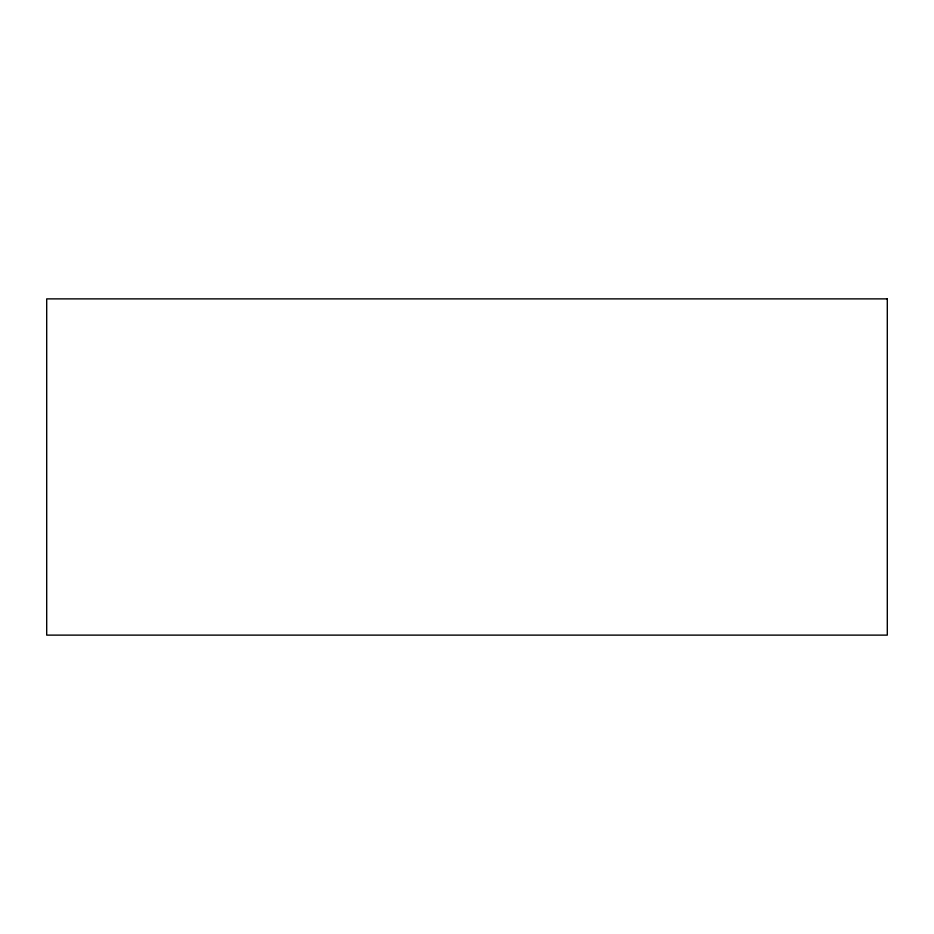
<?xml version="1.0" encoding="UTF-8"?>
<svg xmlns="http://www.w3.org/2000/svg" width="934" height="934" viewBox="0 0 934 934"><rect width="100%" height="100%" fill="white"/><g stroke="black" fill="none" stroke-linecap="round" stroke-linejoin="round"><path stroke-width="1.4" d="M887.3 298.88L46.7 298.88L46.7 635.12L887.3 635.12L887.3 298.88"/></g></svg>
